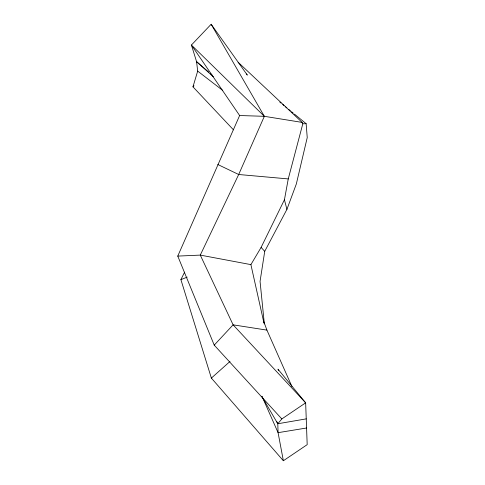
<?xml version="1.0" encoding="UTF-8"?>
<svg xmlns="http://www.w3.org/2000/svg" width="485" height="485" viewBox="0 0 485 485"><rect width="100%" height="100%" fill="white"/><g stroke="black" fill="none" stroke-linecap="round" stroke-linejoin="round"><path stroke-width="0.73" d="M294.443 114.102L306.144 123.705L307.235 137.576L296.341 183.948L286.92 209.368L264.731 251.333L260.063 281.379L264.343 323.883M263.979 323.125L250.903 264.622L261.1 247.417L284.434 199.765L288.26 178.916L302.804 123.796L302.167 122.408L238.135 62.268M233.461 129.841L192.963 86.845L197.68 71.095L196.57 61.65L191.429 45.032L211.157 24.25L247.326 75.09L246.295 73.999M278.723 370.473L277.978 369.17L305.653 402.841L281.833 418.937L214.225 345.132L177.765 256.092L239.632 115.527L191.429 45.032L264.343 116.315L302.167 122.408M211.157 24.25L264.343 116.315L238.687 174.503L200.281 255.104L233.109 324.841L305.653 402.841L307.187 444.654L283.367 460.75L211.369 378.082L180.893 279.615L184.597 272.164M283.367 460.75L278.081 432.668L277.79 423.763L281.833 418.937M214.225 345.132L233.109 324.841L266.92 330.115L291.915 386.533M192.963 86.845L194 85.748M211.369 378.082L229.999 361.458M180.893 279.615L187.204 277.117M261.948 396.633L277.79 423.763L306.241 418.87M306.575 428L278.081 432.668L261.948 396.239M177.765 256.092L200.281 255.104L250.903 264.622M302.804 123.796L306.144 123.705M239.632 115.527L264.343 116.315M288.26 178.916L238.687 174.503L217.801 164.5M197.68 71.095L222.773 90.452M279.821 102.093L280.991 103.056M282.743 104.493L283.913 105.457M285.671 106.894L286.841 107.858M288.593 109.301L290.351 110.738M291.521 111.702L293.273 113.138M208.538 71.962L196.57 61.65L213.388 76.8M210.823 73.926L211.963 74.914M261.1 247.417L264.731 251.333M276.862 421.695L277.79 423.763M263.791 321.628L266.92 330.115M284.434 199.765L286.92 209.368"/></g></svg>
